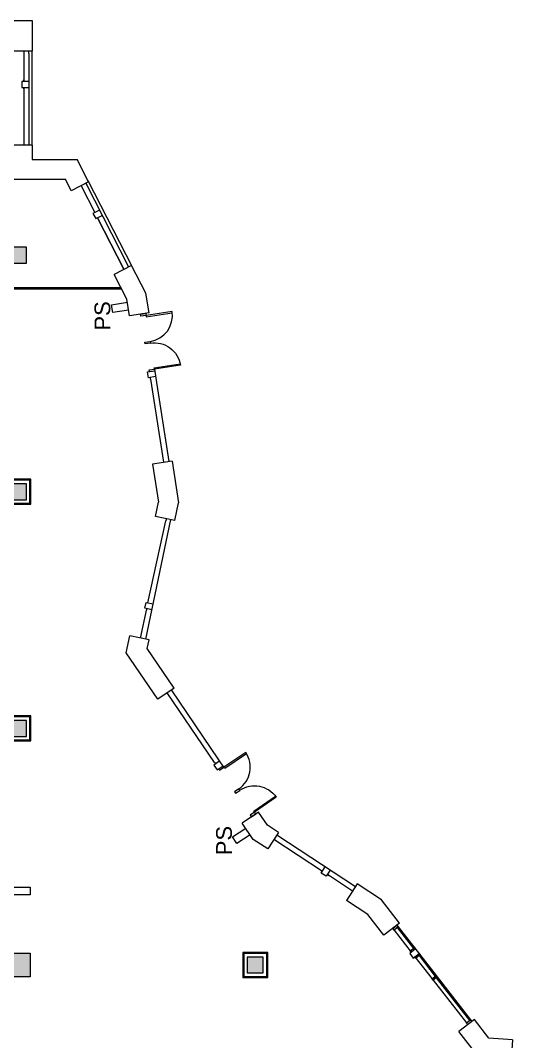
# Model space of a CAD drawing. Header units: inches. Extents: x -10671 to 1761, y -674 to 7170.
# Drawn here: x -2535 to -1787, y 5362 to 6915 of the extents above; entities that cross this region are included whole.
import ezdxf

# ---------------------------------------------------------------- set-up
doc = ezdxf.new("R2010")
doc.units = ezdxf.units.IN
doc.header["$LTSCALE"] = 19.2
doc.header["$MEASUREMENT"] = 0
doc.layers.add('DWG-0', color=7, linetype='Continuous', lineweight=18)
doc.layers.add('Venue-Walls and Doors', color=7, linetype='Continuous', lineweight=5)
doc.layers.add('Venue-Columns', color=7, linetype='Continuous', lineweight=18, true_color=0xc0c0c0)
doc.layers.add('Venue-Fire Apparatus and Text', color=1, linetype='Continuous', lineweight=5, true_color=0xff0000)
doc.styles.add('Arial', font='Arial')

# ---------------------------------------------------------------- blocks, each defined once
blk = doc.blocks.new('A-xp01$0$AD03A')
at = {"layer": 'DWG-0'}
for p, q in [((0, 1), (0, 0)), ((0.049, 0), (0.049, 0.999)), ((0, 0), (0.049, 0))]:
    blk.add_line(p, q, dxfattribs=at)
blk.add_arc((0, 0), 1, 0, 90, dxfattribs=at)

msp = doc.modelspace()

# ---------------------------------------------------------------- hatches: boundary and pattern name
at = {"layer": 'Venue-Columns', "linetype": 'Continuous', "lineweight": 0, "true_color": 0xc0c0c0}
for points in [[(-2550.2, 6546.3), (-2526.2, 6546.3), (-2526.2, 6570.3), (-2550.2, 6570.3)], [(-2550.2, 6186.3), (-2526.2, 6186.3), (-2526.2, 6210.3), (-2550.2, 6210.3)], [(-2550.2, 5826.3), (-2526.2, 5826.3), (-2526.2, 5850.3), (-2550.2, 5850.3)], [(-2190.2, 5466.3), (-2166.2, 5466.3), (-2166.2, 5490.3), (-2190.2, 5490.3)]]:
    msp.add_hatch(color=9, dxfattribs=at).paths.add_polyline_path(points)
at = {"layer": 'Venue-Walls and Doors', "linetype": 'Continuous', "lineweight": 0, "true_color": 0xc0c0c0}
msp.add_hatch(color=9, dxfattribs=at).paths.add_polyline_path([(-2520.2, 5460.3), (-2556.2, 5460.3), (-2556.2, 5496.3), (-2520.2, 5496.3)])

# ---------------------------------------------------------------- linework, layer by layer
at = {"layer": 'Venue-Columns', "flags": 128}
for points in [[(-2550.2, 6546.3), (-2526.2, 6546.3), (-2526.2, 6570.3), (-2550.2, 6570.3)], [(-2550.2, 6186.3), (-2526.2, 6186.3), (-2526.2, 6210.3), (-2550.2, 6210.3)], [(-2550.2, 5826.3), (-2526.2, 5826.3), (-2526.2, 5850.3), (-2550.2, 5850.3)], [(-2190.2, 5466.3), (-2166.2, 5466.3), (-2166.2, 5490.3), (-2190.2, 5490.3)]]:
    msp.add_lwpolyline(points, close=True, dxfattribs=at)
at = {"layer": 'Venue-Fire Apparatus and Text', "color": 1, "linetype": 'Continuous', "true_color": 0xff0000, "flags": 128}
for points in [[(-2370.8, 6474.8), (-2394.9, 6471.1), (-2396.7, 6482.9), (-2372.6, 6486.6)], [(-2185.9, 5676.7), (-2206.3, 5663.4), (-2212.9, 5673.4), (-2192.4, 5686.7)]]:
    msp.add_lwpolyline(points, dxfattribs=at)
at = {"layer": 'Venue-Walls and Doors'}
for p, q in [((-2642.3, 6915.3), (-2517.2, 6915.3)), ((-2517.2, 6915.3), (-2517.2, 6868.3)), ((-2517.2, 6868.3), (-2547, 6868.3)), ((-2530.2, 6868.3), (-2530.2, 6822.5)), ((-2530.2, 6867.5), (-2530.2, 6865)), ((-2522.2, 6865), (-2522.2, 6868.3)), ((-2517.2, 6725.3), (-2517.2, 6868.3)), ((-2522.2, 6865), (-2522.2, 6725.3)), ((-2522.2, 6822.5), (-2533.2, 6822.5)), ((-2533.2, 6822.5), (-2533.2, 6813.5)), ((-2530.2, 6822.5), (-2530.2, 6825)), ((-2522.2, 6825), (-2522.2, 6822.5)), ((-2533.2, 6813.5), (-2522.2, 6813.5)), ((-2530.2, 6813.5), (-2530.2, 6725.3)), ((-2530.2, 6811), (-2530.2, 6813.5)), ((-2522.2, 6813.5), (-2522.2, 6811)), ((-2517.2, 6725.3), (-2547, 6725.3)), ((-2517.2, 6725.3), (-2517.2, 6703.6)), ((-2517.2, 6703.6), (-2448.8, 6703.6)), ((-2431.5, 6669.8), (-2448.8, 6703.6)), ((-2547.2, 6673.6), (-2466.9, 6673.6)), ((-2458, 6656.2), (-2466.9, 6673.6)), ((-2431.5, 6669.8), (-2458, 6656.2)), ((-2443.1, 6663.9), (-2422.2, 6623.2)), ((-2436, 6667.5), (-2370.7, 6540.3)), ((-2434.5, 6664.6), (-2436, 6667.5)), ((-2365, 6540.2), (-2432.2, 6671.3)), ((-2415.1, 6626.8), (-2424.9, 6621.8)), ((-2424.9, 6621.8), (-2420.8, 6613.8)), ((-2422.2, 6623.2), (-2423.3, 6625.4)), ((-2420.8, 6613.8), (-2411, 6618.8)), ((-2416.2, 6629.1), (-2415.1, 6626.8)), ((-2411, 6618.8), (-2409.8, 6616.6)), ((-2377.8, 6536.7), (-2418.1, 6615.2)), ((-2416.9, 6613), (-2418.1, 6615.2)), ((-2418.1, 6615.2), (-2377.8, 6536.7)), ((-2526.2, 6570.3), (-2550.2, 6570.3)), ((-2526.2, 6570.3), (-2550.2, 6570.3)), ((-2526.2, 6546.3), (-2526.2, 6570.3)), ((-2526.2, 6546.3), (-2526.2, 6570.3)), ((-2550.2, 6546.3), (-2526.2, 6546.3)), ((-2550.2, 6546.3), (-2526.2, 6546.3)), ((-2366.2, 6542.6), (-2392.7, 6529)), ((-2344.4, 6500.5), (-2366.3, 6542.6)), ((-2373.3, 6491.1), (-2392.7, 6529)), ((-2577.2, 6509.2), (-2382.5, 6509.2)), ((-2577.2, 6507.2), (-2381.5, 6507.2)), ((-2339.7, 6470.4), (-2344.4, 6500.5)), ((-2369.3, 6465.8), (-2373.3, 6491.1)), ((-2339.7, 6470.4), (-2369.3, 6465.8)), ((-2339.4, 6383.7), (-2331.5, 6384.9)), ((-2331.5, 6384.9), (-2329.3, 6371.1)), ((-2341.9, 6380.7), (-2331.1, 6382.4)), ((-2340.6, 6371.8), (-2341.9, 6380.7)), ((-2329.7, 6373.5), (-2340.6, 6371.8)), ((-2339, 6381.2), (-2339.4, 6383.7)), ((-2337.2, 6369.8), (-2337.6, 6372.3)), ((-2337.2, 6369.8), (-2317.5, 6243.1)), ((-2329.3, 6371.1), (-2309.6, 6244.3)), ((-2304.7, 6245.1), (-2334.3, 6240.5)), ((-2304.7, 6245.1), (-2294.8, 6181.6)), ((-2334.3, 6240.5), (-2325.3, 6182.4)), ((-2526.2, 6186.3), (-2526.2, 6210.3)), ((-2526.2, 6186.3), (-2526.2, 6210.3)), ((-2329.8, 6160.8), (-2325.3, 6182.4)), ((-2300.5, 6154.6), (-2294.8, 6181.6)), ((-2344.6, 5974.1), (-2306.4, 6155.9)), ((-2341.7, 6029.4), (-2313.9, 6154.1)), ((-2300.5, 6154.6), (-2329.8, 6160.8)), ((-2313.2, 6157.3), (-2313.9, 6154.1)), ((-2346, 6021.1), (-2344.1, 6029.9)), ((-2344.1, 6029.9), (-2333.4, 6027.6)), ((-2333.4, 6027.6), (-2332.8, 6030.1)), ((-2352.5, 5975.7), (-2343, 6020.5)), ((-2335.2, 6018.8), (-2346, 6021.1)), ((-2343, 6020.5), (-2343.6, 6018)), ((-2335.7, 6016.4), (-2335.2, 6018.8)), ((-2374.5, 5953.5), (-2369.1, 5979.2)), ((-2339.7, 5973), (-2369.1, 5979.2)), ((-2342.5, 5959.8), (-2339.7, 5973)), ((-2326.4, 5882.8), (-2374.5, 5953.5)), ((-2301.6, 5899.7), (-2342.5, 5959.8)), ((-2301.6, 5899.7), (-2326.4, 5882.8)), ((-2240.2, 5786.3), (-2312.3, 5892.3)), ((-2233.6, 5790.8), (-2305.7, 5896.8)), ((-2526.2, 5826.3), (-2526.2, 5850.3)), ((-2526.2, 5826.3), (-2526.2, 5850.3)), ((-2232.2, 5788.8), (-2241.2, 5782.6)), ((-2241.2, 5782.6), (-2236.2, 5775.1)), ((-2240.2, 5786.3), (-2238.8, 5784.3)), ((-2236.2, 5775.1), (-2227.1, 5781.3)), ((-2225.7, 5779.3), (-2233.6, 5790.8)), ((-2232.3, 5774.8), (-2225.7, 5779.3)), ((-2233.7, 5776.8), (-2232.3, 5774.8)), ((-2173.3, 5711.2), (-2198.1, 5694.3)), ((-2159.7, 5691.2), (-2173.3, 5711.2)), ((-2181.1, 5669.4), (-2198.1, 5694.3)), ((-2142.7, 5680.1), (-2159.7, 5691.2)), ((-2142.7, 5680.1), (-2159.2, 5655)), ((-2025.9, 5597.6), (-2145.5, 5675.9)), ((-2159.2, 5655), (-2181.1, 5669.4)), ((-2076.1, 5620.9), (-2149.9, 5669.2)), ((-2077.7, 5618.4), (-2071.7, 5627.6)), ((-2071.7, 5627.6), (-2073.8, 5628.9)), ((-2078.1, 5622.2), (-2076.1, 5620.9)), ((-2070.2, 5613.4), (-2077.7, 5618.4)), ((-2064.1, 5622.6), (-2070.2, 5613.4)), ((-2030.3, 5590.9), (-2068.5, 5615.9)), ((-2068.5, 5615.9), (-2066.4, 5614.6)), ((-2062.1, 5621.3), (-2064.1, 5622.6)), ((-2023.1, 5601.8), (-2039.6, 5576.7)), ((-1986.4, 5577.7), (-2023.1, 5601.8)), ((-2007, 5555.3), (-2039.6, 5576.7)), ((-1958.8, 5542.2), (-1986.4, 5577.7)), ((-1982.5, 5523.8), (-2007, 5555.3)), ((-1958.8, 5542.2), (-1982.4, 5523.7)), ((-1967, 5531.6), (-1940.9, 5498.1)), ((-1962.3, 5535.3), (-1937.7, 5503.7)), ((-1960.7, 5536.5), (-1903, 5462.3)), ((-1934.6, 5503), (-1943.3, 5496.2)), ((-1942.5, 5500), (-1936.2, 5505)), ((-1940.9, 5498.1), (-1942.5, 5500)), ((-1936.2, 5505), (-1934.6, 5503)), ((-1943.3, 5496.2), (-1937.8, 5489.1)), ((-1937.8, 5489.1), (-1929.1, 5495.9)), ((-1935.4, 5491), (-1909.3, 5457.4)), ((-1933.9, 5489), (-1935.4, 5491)), ((-1927.6, 5493.9), (-1933.9, 5489)), ((-1929.1, 5495.9), (-1927.6, 5493.9)), ((-1929.1, 5492.7), (-1904.6, 5461.1)), ((-2190.2, 5466.3), (-2166.2, 5466.3)), ((-2190.2, 5466.3), (-2166.2, 5466.3)), ((-1907.8, 5455.4), (-1857.1, 5390.3)), ((-1903.1, 5459.1), (-1852.4, 5394)), ((-1901.5, 5460.4), (-1850.8, 5395.2)), ((-1844.9, 5395.7), (-1868.6, 5377.3)), ((-1857.1, 5390.3), (-1850.8, 5395.2)), ((-1855.6, 5388.3), (-1857.1, 5390.3)), ((-1850.8, 5395.2), (-1848.8, 5392.7)), ((-1822.8, 5367.3), (-1844.9, 5395.8)), ((-1838.3, 5338.4), (-1868.6, 5377.3)), ((-1786.9, 5364.5), (-1822.8, 5367.3)), ((-1786.9, 5364.5), (-1789.2, 5334.6))]:
    msp.add_line(p, q, dxfattribs=at)
at = {"layer": 'Venue-Walls and Doors', "flags": 128}
for points in [[(-2344.6, 6469.6), (-2344.1, 6466.4), (-2352, 6465.2), (-2352.5, 6468.4)], [(-2338, 6426.9), (-2337.6, 6424.4), (-2345.5, 6423.2), (-2345.9, 6425.7)], [(-2557.2, 6179.3), (-2519.2, 6179.3), (-2519.2, 6217.3), (-2557.2, 6217.3)], [(-2555.7, 6180.8), (-2520.7, 6180.8), (-2520.7, 6215.8), (-2555.7, 6215.8)], [(-2557.2, 5819.3), (-2519.2, 5819.3), (-2519.2, 5857.3), (-2557.2, 5857.3)], [(-2555.7, 5820.8), (-2520.7, 5820.8), (-2520.7, 5855.8), (-2555.7, 5855.8)], [(-2201.8, 5744.1), (-2203.2, 5746.2), (-2209.8, 5741.7), (-2208.4, 5739.6)], [(-2177.4, 5708.4), (-2179.2, 5711.1), (-2185.9, 5706.6), (-2184, 5703.9)], [(-2520.2, 5585.3), (-2579.7, 5585.3), (-2579.7, 5596.8), (-2520.2, 5596.8)], [(-1962.7, 5539.1), (-1960.7, 5536.5), (-1967, 5531.6), (-1969, 5534.2)], [(-2520.2, 5460.3), (-2556.2, 5460.3), (-2556.2, 5496.3), (-2520.2, 5496.3)], [(-2197.2, 5459.3), (-2159.2, 5459.3), (-2159.2, 5497.3), (-2197.2, 5497.3)], [(-2195.7, 5460.8), (-2160.7, 5460.8), (-2160.7, 5495.8), (-2195.7, 5495.8)], [(-1903, 5462.3), (-1901.5, 5460.4), (-1907.8, 5455.4), (-1909.3, 5457.4)]]:
    msp.add_lwpolyline(points, close=True, dxfattribs=at)

# ---------------------------------------------------------------- block references
at = {"layer": 'Venue-Walls and Doors', "xscale": 40, "yscale": 40, "zscale": 40}
for p, rotation in [((-2344.1, 6466.4), 278.8298677224049), ((-2225.7, 5779.3), 304.2491252176997)]:
    msp.add_blockref('A-xp01$0$AD03A', p, dxfattribs=dict(at, rotation=rotation))
at = {"layer": 'Venue-Walls and Doors', "xscale": -40, "yscale": 40}
for p, rotation in [((-2331.5, 6384.9), 278.8298677224049), ((-2179.2, 5711.1), 304.2491252176997)]:
    msp.add_blockref('A-xp01$0$AD03A', p, dxfattribs=dict(at, rotation=rotation))

# ---------------------------------------------------------------- texts
at = {"layer": 'Venue-Fire Apparatus and Text', "char_height": 24, "attachment_point": 5, "rotation": 90, "line_spacing_factor": 0.970891, "style": 'Arial'}
for insert in [(-2410.4, 6465.8), (-2225.5, 5667.7)]:
    msp.add_mtext('PS', dxfattribs=dict(at, insert=insert))

doc.saveas('drawing.dxf')
